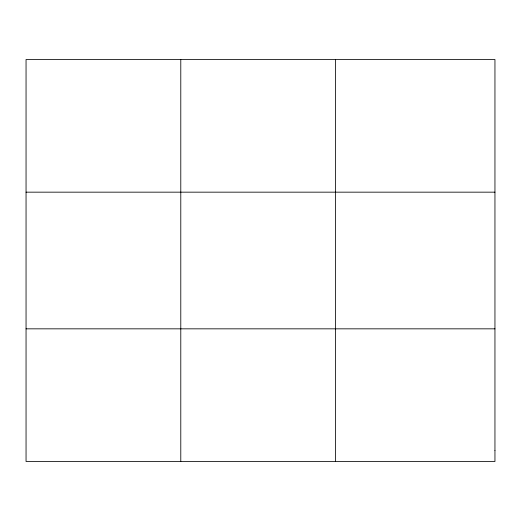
<?xml version="1.0" encoding="UTF-8"?>
<svg xmlns="http://www.w3.org/2000/svg" width="521" height="521" viewBox="0 0 521 521"><rect width="100%" height="100%" fill="white"/><g stroke="black" fill="none" stroke-linecap="round" stroke-linejoin="round"><path stroke-width="0.78" d="M180.787 59.511L180.787 461.489M335.524 59.511L335.524 461.489M26.05 192.164L494.95 192.164M26.05 328.836L494.95 328.836M494.95 450.437L494.95 461.489L26.05 461.489L26.05 59.511L494.95 59.511L494.95 450.437"/></g></svg>
